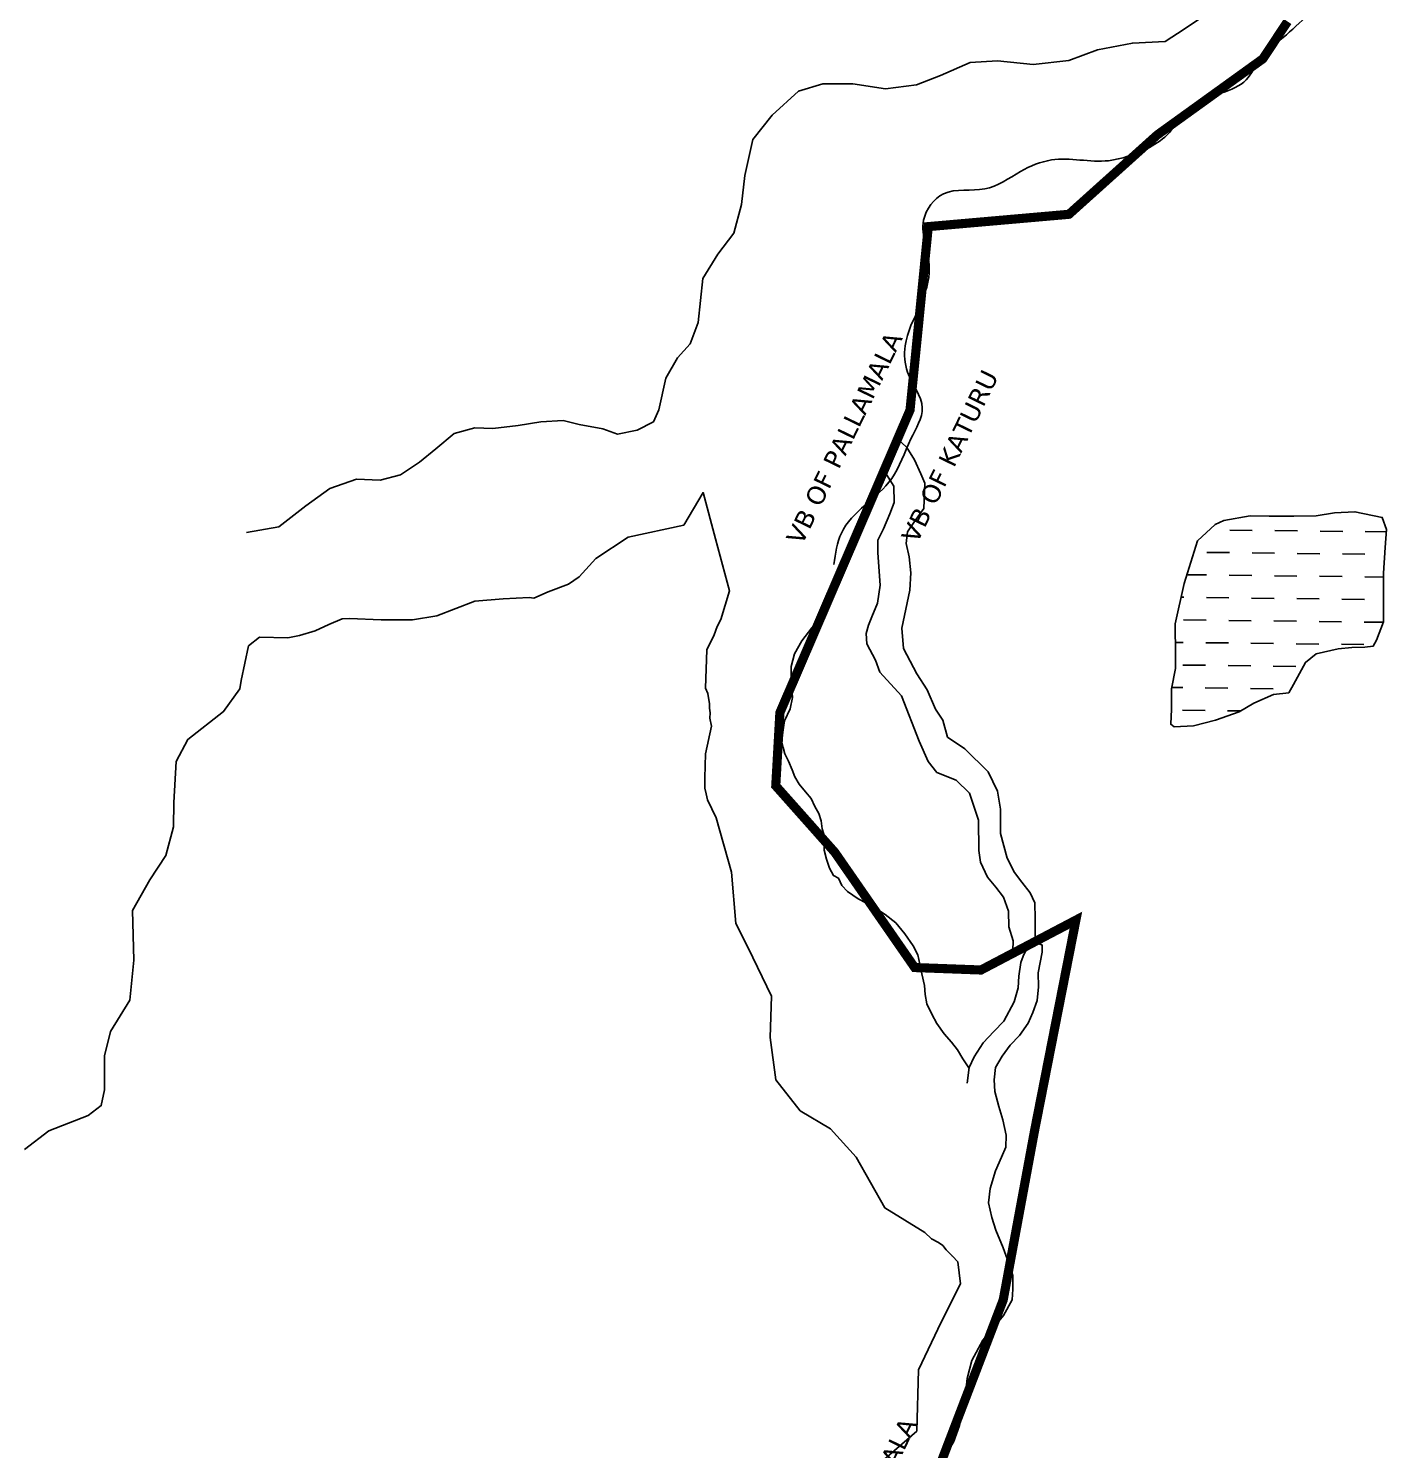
# Model space of a CAD drawing. Header units: inches. Extents: x 360616 to 379062, y 1506291 to 1520405.
# Drawn here: x 367827 to 369326, y 1515163 to 1516719 of the extents above; entities that cross this region are included whole.
import ezdxf

# ---------------------------------------------------------------- set-up
doc = ezdxf.new("R2010")
doc.units = ezdxf.units.IN
doc.header["$MEASUREMENT"] = 0
doc.linetypes.add('ACAD_ISO03W100', pattern=[30, 12, -18])
doc.linetypes.add('BORDER', pattern=[1.75, 0.5, -0.25, 0.5, -0.25, 0, -0.25])
for name, color, linetype in [('NALA', 4, 'Continuous'), ('WATER_BODY', 4, 'Continuous'), ('ZTEXT', 7, 'Continuous')]:
    doc.layers.add(name, color=color, linetype=linetype)
doc.layers.add('VILL_BOUNDARY', color=6, linetype='BORDER', lineweight=30)
doc.styles.get("Standard").update_dxf_attribs({"font": 'verdana.TTF'})

msp = doc.modelspace()

# ---------------------------------------------------------------- hatches: boundary and pattern name
at = {"layer": 'WATER_BODY'}
h = msp.add_hatch(dxfattribs=at)
h.set_pattern_fill('DASH', color=4, scale=197.841056, angle=-0.6743, style=0)
h.set_pattern_definition([(359.325697, (326163.774, 1504062.728), (25.019457, 24.437382), [24.730132, -24.730132])])
h.paths.add_polyline_path([(369362.8, 1515804.2), (369342, 1515821.4), (369337.7, 1515856.6), (369337.9, 1515876.4), (369362.4, 1515907.4), (369383.9, 1515918.6), (369401.4, 1515922.8), (369457, 1515938.8), (369491.2, 1515948.7), (369509.4, 1515952.4), (369528.9, 1515961.3), (369582.2, 1515983.2), (369606.7, 1515983.3), (369631.2, 1515979.1), (369654.1, 1515970.5), (369720.7, 1515948.3), (369746.1, 1515924.2), (369774.8, 1515903.4), (369794.4, 1515893.2), (369806.2, 1515882.4), (369810.3, 1515868.9), (369798, 1515865.9), (369779.6, 1515878.8), (369763.5, 1515890.4), (369738.8, 1515902.2), (369710.3, 1515907.7), (369691.2, 1515895.6), (369668.9, 1515880.9), (369653.4, 1515875.5), (369616.2, 1515871.2), (369586.8, 1515860.1), (369541.7, 1515846.4), (369508.2, 1515851.1), (369486.2, 1515862.4), (369457, 1515869.5), (369419.8, 1515868.3), (369401.9, 1515862.6), (369390.7, 1515846.2), (369384.5, 1515829.6), (369383.2, 1515819.4), (369377.6, 1515809.6)])
h.paths.add_polyline_path([(369492, 1516488.7), (369497.8, 1516513.8), (369495.9, 1516527.9), (369490, 1516533.6), (369472.2, 1516549.8), (369472.3, 1516561.6), (369474.9, 1516566.9), (369481, 1516569.7), (369500.7, 1516568.4), (369521.4, 1516563.1), (369540.6, 1516551.5), (369564.9, 1516541.5), (369583.7, 1516524.8), (369614.5, 1516487.1), (369628.2, 1516464.3), (369635.1, 1516442.4), (369637.7, 1516391), (369640, 1516338.7), (369642.9, 1516316.4), (369633.3, 1516258), (369630.4, 1516244.8), (369626, 1516234.8), (369621.5, 1516229), (369617.5, 1516227.3), (369608, 1516231.4), (369603, 1516235.3), (369595.5, 1516242.2), (369594.3, 1516257.1), (369594.2, 1516273.9), (369594.4, 1516298.1), (369589.4, 1516322.6), (369581.7, 1516360.4), (369582.2, 1516382), (369578.8, 1516405.7), (369566.4, 1516423.9), (369536.7, 1516430.7), (369517.9, 1516435.4), (369510.7, 1516439.1), (369498.4, 1516444.9), (369492.6, 1516453.4)])
h.paths.add_polyline_path([(369126, 1516176.3), (369106.4, 1516158.2), (369092, 1516111.8), (369082, 1516067.6), (369082.6, 1516033.4), (369082.4, 1516018.5), (369078.2, 1515996.3), (369077.9, 1515974), (369077.2, 1515957.6), (369081.1, 1515954.6), (369102, 1515955.8), (369126.4, 1515962), (369152.3, 1515971.1), (369168.2, 1515980.8), (369189.7, 1515990), (369206.5, 1515991.8), (369211.6, 1516001.1), (369224.8, 1516025.2), (369236.3, 1516034.5), (369260.7, 1516040.2), (369275.6, 1516041.5), (369289.9, 1516041.8), (369298.9, 1516043.2), (369302.4, 1516049.6), (369310.1, 1516069.8), (369310.2, 1516123.1), (369311.9, 1516150.9), (369313.5, 1516170.8), (369308.8, 1516184), (369278.9, 1516190.3), (369256.6, 1516189.2), (369236.4, 1516185.6), (369212, 1516185.5), (369184.9, 1516185.5), (369164.3, 1516185.7), (369135.4, 1516180.5)])

# ---------------------------------------------------------------- linework, layer by layer
at = {"layer": 'NALA'}
for points in [[(369125, 1516740.7), (369092, 1516718.6), (369071.3, 1516705.1), (369035.3, 1516703.3), (368996.9, 1516695.8), (368965.6, 1516684.2), (368926.5, 1516679.8), (368887.4, 1516683.9), (368857.7, 1516682), (368825.1, 1516667.9), (368798.8, 1516657.6), (368764.9, 1516653.2), (368729.3, 1516658.7), (368696.5, 1516658.9), (368669.6, 1516650.7), (368640.8, 1516624.4), (368619.7, 1516597.7), (368611.1, 1516558.2), (368607.4, 1516526.8), (368598.8, 1516495.1), (368581.5, 1516472.2), (368565, 1516445.7), (368559.8, 1516397.3), (368551.1, 1516374.1), (368537.3, 1516358.6), (368524.4, 1516336.5), (368516.6, 1516301.8), (368511.1, 1516288.8), (368493.2, 1516279.6), (368471.5, 1516275.1), (368455.5, 1516280.9), (368429.7, 1516285.7), (368412.1, 1516290), (368387.4, 1516288.8), (368362.8, 1516284.8), (368335, 1516281.4), (368315.2, 1516282), (368292.6, 1516275.9), (368272.7, 1516259.2), (368254.8, 1516244.5), (368233.8, 1516230.6), (368211.7, 1516224.9), (368185.6, 1516225.9), (368156.4, 1516215.7), (368130.3, 1516196.6), (368100.8, 1516173.7), (368065.2, 1516167.6)], [(368739.3, 1515131.8), (368799.4, 1515183.6), (368801.2, 1515250.9), (368826, 1515302.9), (368847.2, 1515345), (368844, 1515369), (368844, 1515369), (368838.3, 1515375.1), (368838.3, 1515375.1), (368831.5, 1515382.3), (368827.8, 1515386.7), (368823.1, 1515390.1), (368823.1, 1515390.1), (368815.4, 1515394.2), (368815.4, 1515394.2), (368808, 1515401), (368764.2, 1515428), (368732.7, 1515483.4), (368704.9, 1515514.6), (368671.6, 1515534.3), (368645, 1515568.4), (368638.7, 1515614.7), (368640.2, 1515659.7), (368614.4, 1515712.7), (368601, 1515739.5), (368596.5, 1515795.5), (368579.6, 1515855.2), (368570.1, 1515874.7), (368568.7, 1515881.3), (368567.2, 1515887.5), (368567.3, 1515894.1), (368567.3, 1515898.9), (368567.8, 1515925.2), (368574.5, 1515955.4), (368572.7, 1515964.1), (368572.8, 1515970.1), (368572.4, 1515975.3), (368572.4, 1515979.8), (368570.3, 1515991.1), (368567.7, 1515997.2), (368569.5, 1516039.1), (368577.5, 1516055.6), (368580.5, 1516064.6), (368584.7, 1516072.4), (368594, 1516103.7), (368578.9, 1516160.7), (368565.3, 1516211.2), (368544, 1516175.6), (368483.2, 1516162.4), (368447.9, 1516139.2), (368429.6, 1516119.1), (368417.7, 1516110.8), (368395.7, 1516102.7), (368379.9, 1516095.7), (368374.7, 1516096.5), (368346.2, 1516094.8), (368315.2, 1516092.4), (368273.6, 1516076.1), (368247, 1516071.8), (368212.6, 1516072), (368178.2, 1516073.3), (368170, 1516073.1), (368155.6, 1516066.8), (368140.5, 1516060), (368123.5, 1516054.8), (368110.7, 1516052.2), (368079.4, 1516052.8), (368067.5, 1516043.4), (368059.6, 1516005.4), (368057.9, 1515996.3), (368040.3, 1515971.5), (368001, 1515940.9), (367988.3, 1515916.8), (367985.6, 1515871.9), (367985.4, 1515845.2), (367976.9, 1515813.7), (367959.4, 1515787.4), (367940.5, 1515753.6), (367941.9, 1515699.3), (367937.6, 1515655.5), (367916.4, 1515621.3), (367909.9, 1515594.6), (367910, 1515557.2), (367906.3, 1515540.1), (367892, 1515529.2), (367849, 1515512.4), (367822.4, 1515491.9)], [(368856.3, 1515581.4), (368849.5, 1515591.4), (368843.9, 1515601.2), (368837.1, 1515609.6), (368829, 1515618.5), (368821.3, 1515629.8), (368815.7, 1515640.2), (368810.2, 1515651.3), (368808.2, 1515661.8), (368807.7, 1515671.6), (368804.7, 1515684.2), (368802.6, 1515694.9), (368800.3, 1515705), (368795.3, 1515715), (368786.2, 1515728.2), (368776.3, 1515740), (368764.5, 1515749.3), (368751.9, 1515757.8), (368735.1, 1515766.6), (368723.5, 1515774.4), (368717.2, 1515781), (368713.6, 1515788.9), (368708, 1515791.8), (368703.7, 1515800), (368700.4, 1515810), (368697.7, 1515819.8), (368697.7, 1515826.8), (368698.1, 1515834.7), (368695.5, 1515843.2), (368694.6, 1515851.9), (368691.9, 1515859.9), (368687.7, 1515867.4), (368683.4, 1515876.2), (368677.5, 1515883.6), (368670.6, 1515892), (368665.7, 1515900), (368662.8, 1515907.8), (368658.9, 1515917.3), (368654.8, 1515925.2), (368652.9, 1515932.1), (368651.5, 1515937.9), (368652.2, 1515945.8), (368653.3, 1515954.1), (368654.2, 1515961.4), (368660.6, 1515974.4), (368663.2, 1515986.8), (368661.7, 1516006.8), (368661.6, 1516020.7), (368665.2, 1516034.5), (368673.2, 1516049), (368684.3, 1516063), (368695, 1516075.3)], [(368829.7, 1515155.7), (368839.5, 1515171.4), (368845.9, 1515189.9), (368851.3, 1515213.2), (368854.4, 1515241.2), (368859.5, 1515260.9), (368871.4, 1515283.4), (368880.3, 1515293.4), (368894.2, 1515310.3), (368903.5, 1515327.4), (368904.3, 1515339.2), (368904.4, 1515354.1), (368899.5, 1515368.2), (368893.9, 1515384.3), (368885.8, 1515403.7), (368881.3, 1515417.4), (368877.7, 1515433.4), (368879.6, 1515449.1), (368885.4, 1515468.7), (368891.9, 1515483.4), (368896.8, 1515494.6), (368896.9, 1515507.8), (368893.3, 1515524.3), (368889, 1515538.9), (368884.5, 1515555.6), (368883.8, 1515568.3), (368885.4, 1515581.8), (368892.8, 1515594), (368901.3, 1515606.1), (368911.8, 1515616.8), (368921, 1515630.3), (368926.4, 1515642), (368930.9, 1515655), (368932.3, 1515670.1), (368932.2, 1515685.3), (368936.5, 1515708), (368936.6, 1515715.7), (368932.6, 1515717.4), (368927.9, 1515716.4), (368922.2, 1515713.7), (368917.7, 1515708.5), (368915.5, 1515703.5), (368913.3, 1515696.7), (368910.8, 1515681.7), (368910.1, 1515668.9), (368905.9, 1515653.7), (368894.6, 1515632.6), (368883.5, 1515621.3), (368871.7, 1515608.9), (368862.1, 1515593.5), (368856.6, 1515581.7), (368854.4, 1515564.7)]]:
    msp.add_lwpolyline(points, dxfattribs=at)
at = {"layer": 'NALA', "color": 4}
for points in [[(368928.9, 1515719.7), (368928.7, 1515744.4), (368928.5, 1515762.1), (368923.4, 1515773.1), (368914.3, 1515784.5), (368906.3, 1515795.4), (368898.1, 1515810.8), (368890.7, 1515838), (368891, 1515864.6), (368887.6, 1515884.4), (368877.4, 1515905.4), (368851.8, 1515930.6), (368832.9, 1515943.5), (368827.7, 1515962.1), (368819.7, 1515974), (368810.4, 1515995.3), (368799.3, 1516012.6), (368784.8, 1516040.6), (368782.8, 1516062.8), (368791.5, 1516104.2), (368792.7, 1516123.5), (368790.9, 1516140.7), (368787.5, 1516155.5), (368789.2, 1516168.2), (368797.5, 1516180.8), (368806.8, 1516193.9), (368808.1, 1516221.4), (368803.7, 1516231.6), (368796.7, 1516246.9), (368788.2, 1516260.7), (368776.7, 1516271.5)], [(368764.1, 1516234.1), (368774, 1516218.2), (368774.3, 1516200.4), (368769.6, 1516187.8), (368762.8, 1516171.6), (368756.6, 1516159), (368756.4, 1516145.3), (368759, 1516110), (368756.3, 1516090.2), (368750, 1516075.1), (368746.3, 1516066), (368743.7, 1516056.9), (368744.6, 1516045.7), (368754, 1516027.8), (368758.9, 1516014.6), (368782.5, 1515988.8), (368801.8, 1515939.2), (368811.7, 1515916.7), (368821.2, 1515904.9), (368842.4, 1515896.5), (368857, 1515882.2), (368866.9, 1515852.4), (368867, 1515819.4), (368868.9, 1515806.7), (368876.8, 1515790.3), (368885.8, 1515779.1), (368894.3, 1515768.3), (368899.7, 1515753), (368900, 1515735.7), (368904.9, 1515720.4), (368904.3, 1515709.8), (368904.3, 1515706.7)]]:
    msp.add_lwpolyline(points, dxfattribs=at)
at = {"layer": 'NALA'}
for points in [[(369051.1, 1516587.4), (369073.3, 1516602.8), (369091.3, 1516625.4), (369133.3, 1516648.7), (369159.8, 1516663.2), (369174.3, 1516685.1), (369196.8, 1516706.4), (369224.6, 1516731.4)], [(368803, 1516415.5), (368812.9, 1516457.2), (368806.7, 1516509.6), (368828.4, 1516538.3), (368873.6, 1516543.7), (368912.8, 1516562.7), (368946.6, 1516575.4), (369009.2, 1516574.6), (369051.1, 1516587.4)], [(368708.4, 1516132.5), (368716.6, 1516166.9), (368771.7, 1516226.5), (368792.8, 1516269.9), (368805.2, 1516304), (368789.2, 1516343.2), (368786.5, 1516371.8), (368803, 1516415.5)]]:
    msp.add_spline(points, degree=3, dxfattribs=at)
at = {"layer": 'VILL_BOUNDARY', "linetype": 'ACAD_ISO03W100', "lineweight": -2, "ltscale": 3, "const_width": 10}
msp.add_lwpolyline([(369205.2, 1516727), (369178.1, 1516686.1), (369062.5, 1516602.8), (368965.8, 1516515.9), (368811.8, 1516502.4), (368791.8, 1516301.6), (368649.3, 1515970.2), (368644.8, 1515890.1), (368709.4, 1515817.4), (368796.9, 1515691.2), (368869.5, 1515688.5), (368973.4, 1515743.1), (368928.1, 1515512.4), (368893.8, 1515327.2), (368751.6, 1514955.7), (368442.5, 1514819), (368265.6, 1514720.7), (368343.9, 1514485.9)], dxfattribs=at)
at = {"layer": 'WATER_BODY', "color": 4}
msp.add_lwpolyline([(369126, 1516176.3), (369106.4, 1516158.2), (369092, 1516111.8), (369082, 1516067.6), (369082.6, 1516033.4), (369082.4, 1516018.5), (369078.2, 1515996.3), (369077.9, 1515974), (369077.2, 1515957.6), (369081.1, 1515954.6), (369102, 1515955.8), (369126.4, 1515962), (369152.3, 1515971.1), (369168.2, 1515980.8), (369189.7, 1515990), (369206.5, 1515991.8), (369211.6, 1516001.1), (369224.8, 1516025.2), (369236.3, 1516034.5), (369260.7, 1516040.2), (369275.6, 1516041.5), (369289.9, 1516041.8), (369298.9, 1516043.2), (369302.4, 1516049.6), (369310.1, 1516069.8), (369310.2, 1516123.1), (369311.9, 1516150.9), (369313.5, 1516170.8), (369308.8, 1516184), (369278.9, 1516190.3), (369256.6, 1516189.2), (369236.4, 1516185.6), (369212, 1516185.5), (369184.9, 1516185.5), (369164.3, 1516185.7), (369135.4, 1516180.5), (369126, 1516176.3)], dxfattribs=at)

# ---------------------------------------------------------------- texts
at = {"layer": 'ZTEXT', "color": 5, "ltscale": 2}
for s, p in [('VB OF PALLAMALA', (368673.4, 1516152.6)), ('VB OF KATURU', (368799.5, 1516154.4)), ('VB OF PALLAMALA', (368689.1, 1514963.7))]:
    msp.add_text(s, height=20, rotation=64.0807, dxfattribs=at).set_placement(p)

doc.saveas('drawing.dxf')
